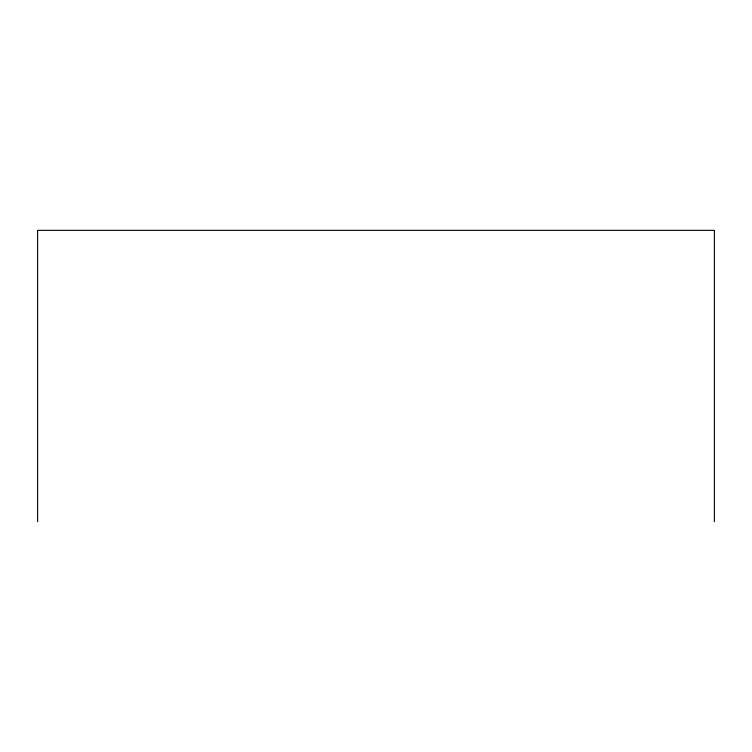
<?xml version="1.0" encoding="UTF-8"?>
<svg xmlns="http://www.w3.org/2000/svg" width="752" height="752" viewBox="0 0 752 752"><rect width="100%" height="100%" fill="white"/><g stroke="black" fill="none" stroke-linecap="round" stroke-linejoin="round"><path stroke-width="1.13" d="M714.4 521.662L714.4 230.338L37.6 230.338L37.6 521.662"/></g></svg>
